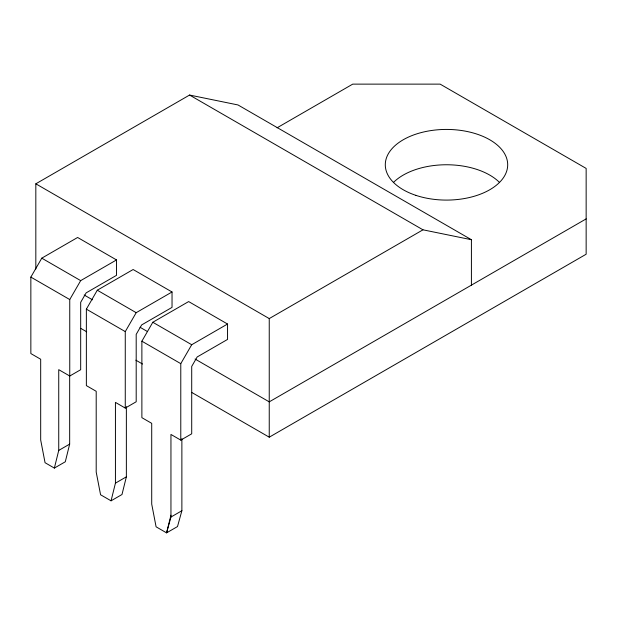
<?xml version="1.0" encoding="UTF-8"?>
<svg xmlns="http://www.w3.org/2000/svg" width="617" height="617" viewBox="0 0 617 617"><rect width="100%" height="100%" fill="white"/><g stroke="black" fill="none" stroke-linecap="round" stroke-linejoin="round"><path stroke-width="0.93" d="M54.365 468.087L58.738 450.418L58.738 369.66L69.752 376.023L80.68 369.714L80.68 302.33L86.149 292.867L116.52 275.329L116.52 259.934L77.619 237.476L41.779 258.168L30.85 277.095L30.85 353.564L40.683 359.241L40.683 439.998L45.056 462.711L54.365 468.087L65.294 461.778L69.667 444.109L69.667 375.853M111.06 500.819L115.433 483.15L115.433 402.392L125.266 408.076L136.195 401.767L136.195 334.383L141.655 324.92L172.035 307.382L172.035 291.98L133.133 269.521L97.293 290.214L86.365 309.148L86.365 385.61L96.198 391.294L96.198 472.051L100.571 494.765L111.06 500.819L121.989 494.51L126.362 476.841L126.362 406.665M170.948 515.203L166.575 532.872L156.086 526.81L151.713 504.097L151.713 423.339L141.879 417.663L141.879 341.193L152.808 322.267L188.648 301.574L227.55 324.033L227.55 339.427L197.17 356.965L191.71 366.429L191.71 433.813L180.781 440.122L170.948 434.445L170.948 517.046L166.575 532.872L177.503 526.563L181.876 510.737L181.876 438.702M69.752 376.023L69.752 299.553L80.68 280.627L116.52 259.934M125.266 408.076L125.266 331.607L136.195 312.68L172.035 291.98M180.781 440.122L180.781 363.652L191.71 344.726L227.55 324.033M35.825 269.004L35.825 183.812L189.566 95.049L237.992 104.952L471.411 239.712L471.411 285.139M277.072 127.812L352.731 84.128L440.152 84.128L586.15 168.418L586.15 254.227L269.243 437.191L191.717 392.427M35.825 183.812L269.243 318.58L422.984 229.817L471.411 239.712M58.738 450.418L69.667 444.109M115.433 483.15L126.362 476.841M586.15 218.896L269.243 401.86L195.049 359.025M170.948 517.046L181.876 510.737M189.566 95.049L422.984 229.817M41.779 258.168L80.68 280.627M97.293 290.214L136.195 312.68M152.808 322.267L191.71 344.726M84.174 295.011L92.511 299.823M140.028 327.257L147.532 331.591M30.85 277.095L69.752 299.553M86.365 309.148L125.266 331.607M141.879 341.193L180.781 363.652M80.842 328.421L86.673 331.784M135.863 360.181L142.527 364.03M269.243 318.58L269.243 437.191M393.492 182.424A61.199 35.331 0 0 1 499.492 182.424M415.897 195.358A61.199 35.331 0 0 0 507.691 164.762A61.199 35.331 0 0 0 415.897 134.159A61.199 35.331 0 0 0 415.897 195.358"/></g></svg>
